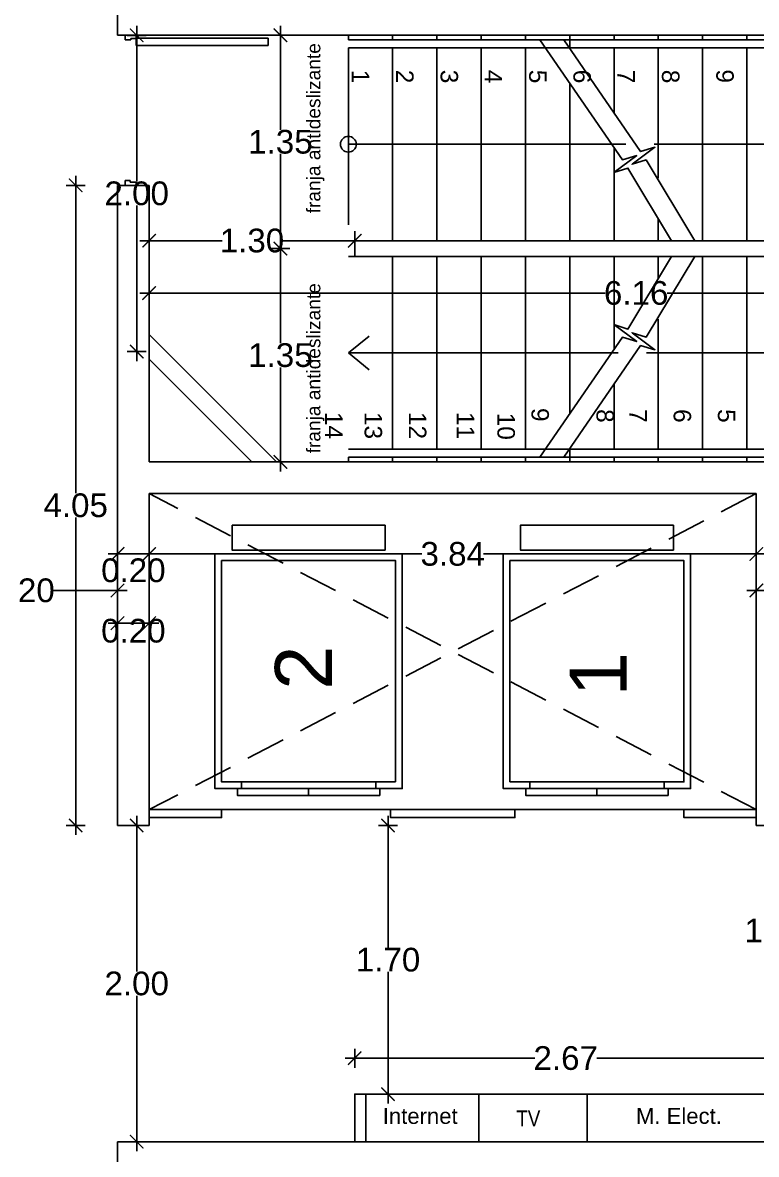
# Model space of a CAD drawing. Header units: millimetres. Extents: x 1217 to 2428, y 234 to 644.
# Drawn here: x 2359.84 to 2364.48, y 475.35 to 482.51 of the extents above; entities that cross this region are included whole.
import ezdxf

# ---------------------------------------------------------------- set-up
doc = ezdxf.new("R2010")
doc.units = ezdxf.units.MM
doc.linetypes.add('HIDDEN', pattern=[0.375, 0.25, -0.125])
doc.linetypes.add('HIDDEN2', pattern=[0.1875, 0.125, -0.0625])
doc.layers.get('0').update_dxf_attribs({"lineweight": 5})
for name, color, linetype in [('0.1', 251, 'Continuous'), ('0.3', 6, 'Continuous'), ('COTAS', 252, 'Continuous'), ('COTAS INTERIORES', 3, 'Continuous'), ('ESTRUCTURA', 3, 'Continuous'), ('HOJA PUERTA', 2, 'Continuous'), ('MUROS', 7, 'Continuous'), ('PUERTAS', 2, 'Continuous'), ('TABIQUES', 4, 'Continuous')]:
    doc.layers.add(name, color=color, linetype=linetype)
doc.styles.add('INTERARQ', font='arial.ttf')
doc.styles.add('ROMANS', font='arial.ttf', dxfattribs={"height": 22.5})
doc.styles.get("Standard").update_dxf_attribs({"font": 'arial.ttf'})
doc.dimstyles.new('ESCALA_1-50', dxfattribs={"dimtxt": 0.15, "dimasz": 0.06, "dimexe": 0.18, "dimexo": 0.0625, "dimgap": 0, "dimtad": 0, "dimtih": 1, "dimtoh": 1, "dimzin": 0, "dimdsep": 46, "dimtxsty": 'INTERARQ', "dimblk": 'DIMTICK', "dimcen": 0, "dimse1": 1, "dimse2": 1, "dimclrd": 256, "dimclre": 1, "dimclrt": 2, "dimadec": 0, "dimazin": 0, "dimtfac": 4.5, "dimtofl": 0, "dimtmove": 2, "dimatfit": 3, "dimldrblk": 'DIMTICK', "dimfxl": 1, "dimtolj": 1, "dimtzin": 0, "dimarcsym": 0})

# ---------------------------------------------------------------- blocks, each defined once
blk = doc.blocks.new('Simple-A ras - 095 x 202mm_1-19-10_54')
at = {"layer": 'HOJA PUERTA'}
for p, q in [((0.4107, 0.035), (0.4107, 0.87)), ((0.4557, 0.87), (0.4107, 0.87)), ((0.4557, 0.035), (0.4557, 0.87)), ((-0.455, 0.035), (-0.475, 0.035)), ((-0.455, -0.0038), (-0.455, 0.035)), ((0.4557, 0.035), (0.4107, 0.035)), ((0.455, 0.0012), (0.445, 0.0012)), ((0.445, 0.0012), (0.445, -0.035)), ((0.455, 0.035), (0.455, 0.0012)), ((0.475, 0.035), (0.455, 0.035)), ((-0.475, -0.035), (-0.445, -0.035)), ((-0.445, -0.0038), (-0.455, -0.0038)), ((-0.445, -0.035), (-0.445, -0.0038)), ((0.445, -0.035), (0.475, -0.035))]:
    blk.add_line(p, q, dxfattribs=at)
blk = doc.blocks.new('ASCENSOR')
blk.add_line((-0.425, 0.0855), (0.425, 0.0855))
for points in [[(-0.4839, 1.7095), (-0.4839, 1.5524), (0.4839, 1.5524), (0.4839, 1.7095)], [(0.55, 0.0855), (0.55, 1.4855), (-0.55, 1.4855), (-0.55, 0.0855), (-0.425, 0.0855), (-0.425, 0.0428), (-0.5928, 0.0428), (-0.5928, 1.5283), (0.5928, 1.5283), (0.5928, 0.0428), (0.425, 0.0428), (0.425, 0.0855)], [(0, 0.0428), (0, 0), (-0.45, 0), (-0.45, 0.0428)], [(0.45, 0.0428), (0.45, 0), (0, 0), (0, 0.0428)]]:
    blk.add_lwpolyline(points, close=True)
blk = doc.blocks.new('DIMTICK')
at = {"color": 1}
for p, q in [((-1, 0), (1, 0)), ((0, 1), (0, -1))]:
    blk.add_line(p, q, dxfattribs=at)
at = {"color": 3, "const_width": 0.141}
blk.add_lwpolyline([(0.71, 0.71), (-0.71, -0.71)], dxfattribs=at)
blk = doc.blocks.new('*D552')
at = {"layer": 'COTAS INTERIORES', "lineweight": -2, "ltscale": 3, "transparency": 16777216}
for p, q in [((2359.2975, 478.9161), (2359.6509, 478.9161)), ((2360.3794, 478.9161), (2360.0259, 478.9161))]:
    blk.add_line(p, q, dxfattribs=at)
at = {"layer": 'DEFPOINTS', "color": 0, "ltscale": 3, "transparency": 16777216}
for p in [(2359.2375, 479.4542, 0), (2360.4394, 479.4542, 0), (2359.2375, 478.9161)]:
    blk.add_point(p, dxfattribs=at)
at = {"layer": 'COTAS INTERIORES', "lineweight": -2, "ltscale": 3, "transparency": 16777216, "xscale": 0.06, "yscale": 0.06, "zscale": 0.06, "rotation": 180}
blk.add_blockref('DIMTICK', (2359.2375, 478.9161), dxfattribs=at)
at = {"layer": 'COTAS INTERIORES', "lineweight": -2, "ltscale": 3, "transparency": 16777216, "xscale": 0.06, "yscale": 0.06, "zscale": 0.06}
blk.add_blockref('DIMTICK', (2360.4394, 478.9161), dxfattribs=at)
at = {"layer": 'COTAS INTERIORES', "color": 2, "ltscale": 3, "transparency": 16777216, "insert": (2359.8384, 478.9161), "char_height": 0.15, "attachment_point": 5, "style": 'INTERARQ'}
blk.add_mtext('\\A1;1.20', dxfattribs=at)
blk = doc.blocks.new('*D553')
at = {"layer": 'COTAS INTERIORES', "lineweight": -2, "ltscale": 3, "transparency": 16777216}
for p, q in [((2361.4693, 482.3691), (2361.4693, 481.8308)), ((2361.4693, 481.1391), (2361.4693, 481.6775))]:
    blk.add_line(p, q, dxfattribs=at)
at = {"layer": 'DEFPOINTS', "color": 0, "ltscale": 3, "transparency": 16777216}
for p in [(2361.6194, 482.4291, 0), (2361.4693, 481.0791), (2361.9394, 481.0791, 0)]:
    blk.add_point(p, dxfattribs=at)
at = {"layer": 'COTAS INTERIORES', "lineweight": -2, "ltscale": 3, "transparency": 16777216, "xscale": 0.06, "yscale": 0.06, "zscale": 0.06}
for p, rotation in [((2361.4693, 482.4291), 90), ((2361.4693, 481.0791), 270)]:
    blk.add_blockref('DIMTICK', p, dxfattribs=dict(at, rotation=rotation))
at = {"layer": 'COTAS INTERIORES', "color": 2, "ltscale": 3, "transparency": 16777216, "insert": (2361.4693, 481.7541), "char_height": 0.15, "attachment_point": 5, "style": 'INTERARQ'}
blk.add_mtext('\\A1;1.35', dxfattribs=at)
blk = doc.blocks.new('*D554')
at = {"layer": 'COTAS INTERIORES', "lineweight": -2, "ltscale": 3, "transparency": 16777216}
for p, q in [((2361.4693, 481.0191), (2361.4693, 480.4808)), ((2361.4693, 479.7892), (2361.4693, 480.3275))]:
    blk.add_line(p, q, dxfattribs=at)
at = {"layer": 'DEFPOINTS', "color": 0, "ltscale": 3, "transparency": 16777216}
for p in [(2361.9394, 481.0791, 0), (2361.4693, 479.7292), (2361.9394, 479.7292, 0)]:
    blk.add_point(p, dxfattribs=at)
at = {"layer": 'COTAS INTERIORES', "lineweight": -2, "ltscale": 3, "transparency": 16777216, "xscale": 0.06, "yscale": 0.06, "zscale": 0.06}
for p, rotation in [((2361.4693, 481.0791), 90), ((2361.4693, 479.7292), 270)]:
    blk.add_blockref('DIMTICK', p, dxfattribs=dict(at, rotation=rotation))
at = {"layer": 'COTAS INTERIORES', "color": 2, "ltscale": 3, "transparency": 16777216, "insert": (2361.4693, 480.4042), "char_height": 0.15, "attachment_point": 5, "style": 'INTERARQ'}
blk.add_mtext('\\A1;1.35', dxfattribs=at)
blk = doc.blocks.new('*D555')
at = {"layer": 'COTAS INTERIORES', "lineweight": -2, "ltscale": 3, "transparency": 16777216}
for p, q in [((2364.6084, 477.3692), (2364.6084, 476.8408)), ((2364.6084, 476.1592), (2364.6084, 476.6875))]:
    blk.add_line(p, q, dxfattribs=at)
at = {"layer": 'DEFPOINTS', "color": 0, "ltscale": 3, "transparency": 16777216}
for p in [(2364.5794, 477.4292, 0), (2364.6084, 476.0992, 0), (2364.6084, 476.0992)]:
    blk.add_point(p, dxfattribs=at)
at = {"layer": 'COTAS INTERIORES', "lineweight": -2, "ltscale": 3, "transparency": 16777216, "xscale": 0.06, "yscale": 0.06, "zscale": 0.06}
for p, rotation in [((2364.6084, 477.4292), 90), ((2364.6084, 476.0992), 270)]:
    blk.add_blockref('DIMTICK', p, dxfattribs=dict(at, rotation=rotation))
at = {"layer": 'COTAS INTERIORES', "color": 2, "ltscale": 3, "transparency": 16777216, "insert": (2364.6084, 476.7642), "char_height": 0.15, "attachment_point": 5, "style": 'INTERARQ'}
blk.add_mtext('\\A1;1.33', dxfattribs=at)
blk = doc.blocks.new('*D556')
at = {"layer": 'COTAS INTERIORES', "lineweight": -2, "ltscale": 3, "transparency": 16777216}
for p, q in [((2360.5605, 477.3692), (2360.5605, 476.5053)), ((2360.5605, 475.4883), (2360.5605, 476.3521))]:
    blk.add_line(p, q, dxfattribs=at)
at = {"layer": 'DEFPOINTS', "color": 0, "ltscale": 3, "transparency": 16777216}
for p in [(2360.4394, 477.4292, 0), (2360.4394, 475.4283, 0), (2360.5605, 475.4283)]:
    blk.add_point(p, dxfattribs=at)
at = {"layer": 'COTAS INTERIORES', "lineweight": -2, "ltscale": 3, "transparency": 16777216, "xscale": 0.06, "yscale": 0.06, "zscale": 0.06}
for p, rotation in [((2360.5605, 477.4292), 90), ((2360.5605, 475.4283), 270)]:
    blk.add_blockref('DIMTICK', p, dxfattribs=dict(at, rotation=rotation))
at = {"layer": 'COTAS INTERIORES', "color": 2, "ltscale": 3, "transparency": 16777216, "insert": (2360.5605, 476.4287), "char_height": 0.15, "attachment_point": 5, "style": 'INTERARQ'}
blk.add_mtext('\\A1;2.00', dxfattribs=at)
blk = doc.blocks.new('*D557')
at = {"layer": 'COTAS INTERIORES', "lineweight": -2, "ltscale": 3, "transparency": 16777216}
for p, q in [((2360.6994, 481.1291), (2361.1019, 481.1291)), ((2361.8794, 481.1291), (2361.4769, 481.1291))]:
    blk.add_line(p, q, dxfattribs=at)
at = {"layer": 'DEFPOINTS', "color": 0, "ltscale": 3, "transparency": 16777216}
for p in [(2360.6394, 481.1291), (2360.6394, 481.0791, 0), (2361.9394, 481.0291, 0)]:
    blk.add_point(p, dxfattribs=at)
at = {"layer": 'COTAS INTERIORES', "lineweight": -2, "ltscale": 3, "transparency": 16777216, "xscale": 0.06, "yscale": 0.06, "zscale": 0.06, "rotation": 180}
blk.add_blockref('DIMTICK', (2360.6394, 481.1291), dxfattribs=at)
at = {"layer": 'COTAS INTERIORES', "lineweight": -2, "ltscale": 3, "transparency": 16777216, "xscale": 0.06, "yscale": 0.06, "zscale": 0.06}
blk.add_blockref('DIMTICK', (2361.9394, 481.1291), dxfattribs=at)
at = {"layer": 'COTAS INTERIORES', "color": 2, "ltscale": 3, "transparency": 16777216, "insert": (2361.2894, 481.1291), "char_height": 0.15, "attachment_point": 5, "style": 'INTERARQ'}
blk.add_mtext('\\A1;1.30', dxfattribs=at)
blk = doc.blocks.new('*D329')
at = {"layer": 'COTAS', "lineweight": -2, "ltscale": 3, "transparency": 16777216}
for p, q in [((2368.8564, 495.1033), (2368.8564, 478.9229)), ((2368.8564, 462.5893), (2368.8564, 478.7696))]:
    blk.add_line(p, q, dxfattribs=at)
at = {"layer": 'DEFPOINTS', "color": 0, "ltscale": 3, "transparency": 16777216}
for p in [(2364.1135, 495.1633, 0), (2368.8564, 495.1633), (2364.1135, 462.5293, 0)]:
    blk.add_point(p, dxfattribs=at)
at = {"layer": 'COTAS', "lineweight": -2, "ltscale": 3, "transparency": 16777216, "xscale": 0.06, "yscale": 0.06, "zscale": 0.06}
for p, rotation in [((2368.8564, 495.1633), 90), ((2368.8564, 462.5293), 270)]:
    blk.add_blockref('DIMTICK', p, dxfattribs=dict(at, rotation=rotation))
at = {"layer": 'COTAS', "color": 2, "ltscale": 3, "transparency": 16777216, "insert": (2368.8564, 478.8463), "char_height": 0.15, "attachment_point": 5, "style": 'INTERARQ'}
blk.add_mtext('\\A1;32.63', dxfattribs=at)
blk = doc.blocks.new('*D333')
at = {"layer": 'COTAS INTERIORES', "lineweight": -2, "ltscale": 3, "transparency": 16777216}
blk.add_line((2360.4994, 479.1468), (2360.5794, 479.1468), dxfattribs=at)
at = {"layer": 'DEFPOINTS', "color": 0, "ltscale": 3, "transparency": 16777216}
for p in [(2360.6394, 479.7599), (2360.4394, 479.6849, 0), (2360.6394, 479.1468)]:
    blk.add_point(p, dxfattribs=at)
at = {"layer": 'COTAS INTERIORES', "lineweight": -2, "ltscale": 3, "transparency": 16777216, "xscale": 0.06, "yscale": 0.06, "zscale": 0.06, "rotation": 180}
blk.add_blockref('DIMTICK', (2360.4394, 479.1468), dxfattribs=at)
at = {"layer": 'COTAS INTERIORES', "lineweight": -2, "ltscale": 3, "transparency": 16777216, "xscale": 0.06, "yscale": 0.06, "zscale": 0.06}
blk.add_blockref('DIMTICK', (2360.6394, 479.1468), dxfattribs=at)
at = {"layer": 'COTAS INTERIORES', "color": 2, "ltscale": 3, "transparency": 16777216, "insert": (2360.5394, 478.6605), "char_height": 0.15, "attachment_point": 5, "style": 'INTERARQ'}
blk.add_mtext('\\A1;0.20', dxfattribs=at)
blk = doc.blocks.new('*D334')
at = {"layer": 'COTAS INTERIORES', "lineweight": -2, "ltscale": 3, "transparency": 16777216}
for p, q in [((2360.6994, 479.1468), (2362.3649, 479.1468)), ((2364.4194, 479.1468), (2362.7538, 479.1468))]:
    blk.add_line(p, q, dxfattribs=at)
at = {"layer": 'DEFPOINTS', "color": 0, "ltscale": 3, "transparency": 16777216}
for p in [(2360.6394, 479.7599), (2364.4794, 479.7599, 0), (2364.4794, 479.1468)]:
    blk.add_point(p, dxfattribs=at)
at = {"layer": 'COTAS INTERIORES', "lineweight": -2, "ltscale": 3, "transparency": 16777216, "xscale": 0.06, "yscale": 0.06, "zscale": 0.06, "rotation": 180}
blk.add_blockref('DIMTICK', (2360.6394, 479.1468), dxfattribs=at)
at = {"layer": 'COTAS INTERIORES', "lineweight": -2, "ltscale": 3, "transparency": 16777216, "xscale": 0.06, "yscale": 0.06, "zscale": 0.06}
blk.add_blockref('DIMTICK', (2364.4794, 479.1468), dxfattribs=at)
at = {"layer": 'COTAS INTERIORES', "color": 2, "ltscale": 3, "transparency": 16777216, "insert": (2362.5594, 479.1468), "char_height": 0.15, "attachment_point": 5, "style": 'INTERARQ'}
blk.add_mtext('\\A1;3.84', dxfattribs=at)
blk = doc.blocks.new('*D664')
at = {"layer": 'COTAS INTERIORES', "lineweight": -2, "ltscale": 3, "transparency": 16777216}
for p, q in [((2364.5394, 478.9161), (2364.9766, 478.9161)), ((2365.7893, 478.9161), (2365.3521, 478.9161))]:
    blk.add_line(p, q, dxfattribs=at)
at = {"layer": 'DEFPOINTS', "color": 0, "ltscale": 3, "transparency": 16777216}
for p in [(2364.4794, 479.5292, 0), (2365.8493, 479.5292, 0), (2365.8493, 478.9161)]:
    blk.add_point(p, dxfattribs=at)
at = {"layer": 'COTAS INTERIORES', "lineweight": -2, "ltscale": 3, "transparency": 16777216, "xscale": 0.06, "yscale": 0.06, "zscale": 0.06, "rotation": 180}
blk.add_blockref('DIMTICK', (2364.4794, 478.9161), dxfattribs=at)
at = {"layer": 'COTAS INTERIORES', "lineweight": -2, "ltscale": 3, "transparency": 16777216, "xscale": 0.06, "yscale": 0.06, "zscale": 0.06}
blk.add_blockref('DIMTICK', (2365.8493, 478.9161), dxfattribs=at)
at = {"layer": 'COTAS INTERIORES', "color": 2, "ltscale": 3, "transparency": 16777216, "insert": (2365.1643, 478.9161), "char_height": 0.15, "attachment_point": 5, "style": 'INTERARQ'}
blk.add_mtext('\\A1;1.37', dxfattribs=at)
blk = doc.blocks.new('*D666')
at = {"layer": 'COTAS INTERIORES', "lineweight": -2, "ltscale": 3, "transparency": 16777216}
for p, q in [((2360.6994, 480.7976), (2363.5242, 480.7976)), ((2366.7393, 480.7976), (2363.9145, 480.7976))]:
    blk.add_line(p, q, dxfattribs=at)
at = {"layer": 'DEFPOINTS', "color": 0, "ltscale": 3, "transparency": 16777216}
for p in [(2360.6394, 480.7976, 0), (2366.7993, 480.7976, 0), (2366.7993, 480.7976)]:
    blk.add_point(p, dxfattribs=at)
at = {"layer": 'COTAS INTERIORES', "lineweight": -2, "ltscale": 3, "transparency": 16777216, "xscale": 0.06, "yscale": 0.06, "zscale": 0.06, "rotation": 180}
blk.add_blockref('DIMTICK', (2360.6394, 480.7976), dxfattribs=at)
at = {"layer": 'COTAS INTERIORES', "lineweight": -2, "ltscale": 3, "transparency": 16777216, "xscale": 0.06, "yscale": 0.06, "zscale": 0.06}
blk.add_blockref('DIMTICK', (2366.7993, 480.7976), dxfattribs=at)
at = {"layer": 'COTAS INTERIORES', "color": 2, "ltscale": 3, "transparency": 16777216, "insert": (2363.7194, 480.7976), "char_height": 0.15, "attachment_point": 5, "style": 'INTERARQ'}
blk.add_mtext('\\A1;6.16', dxfattribs=at)
blk = doc.blocks.new('*D688')
at = {"layer": 'COTAS INTERIORES', "lineweight": -2, "ltscale": 3, "transparency": 16777216}
for p, q in [((2362.15, 477.3692), (2362.15, 476.6558)), ((2362.15, 475.7892), (2362.15, 476.5026))]:
    blk.add_line(p, q, dxfattribs=at)
at = {"layer": 'DEFPOINTS', "color": 0, "ltscale": 3, "transparency": 16777216}
for p in [(2360.6394, 477.4292, 0), (2362.15, 477.4292), (2361.9394, 475.7292, 0)]:
    blk.add_point(p, dxfattribs=at)
at = {"layer": 'COTAS INTERIORES', "lineweight": -2, "ltscale": 3, "transparency": 16777216, "xscale": 0.06, "yscale": 0.06, "zscale": 0.06}
for p, rotation in [((2362.15, 477.4292), 90), ((2362.15, 475.7292), 270)]:
    blk.add_blockref('DIMTICK', p, dxfattribs=dict(at, rotation=rotation))
at = {"layer": 'COTAS INTERIORES', "color": 2, "ltscale": 3, "transparency": 16777216, "insert": (2362.15, 476.5792), "char_height": 0.15, "attachment_point": 5, "style": 'INTERARQ'}
blk.add_mtext('\\A1;1.70', dxfattribs=at)
blk = doc.blocks.new('*D689')
at = {"layer": 'COTAS INTERIORES', "lineweight": -2, "ltscale": 3, "transparency": 16777216}
for p, q in [((2361.9994, 475.9567), (2363.0778, 475.9567)), ((2364.5484, 475.9567), (2363.47, 475.9567))]:
    blk.add_line(p, q, dxfattribs=at)
at = {"layer": 'DEFPOINTS', "color": 0, "ltscale": 3, "transparency": 16777216}
for p in [(2364.6084, 475.9567), (2361.9394, 475.4283, 0), (2364.6084, 475.4283, 0)]:
    blk.add_point(p, dxfattribs=at)
at = {"layer": 'COTAS INTERIORES', "lineweight": -2, "ltscale": 3, "transparency": 16777216, "xscale": 0.06, "yscale": 0.06, "zscale": 0.06, "rotation": 180}
blk.add_blockref('DIMTICK', (2361.9394, 475.9567), dxfattribs=at)
at = {"layer": 'COTAS INTERIORES', "lineweight": -2, "ltscale": 3, "transparency": 16777216, "xscale": 0.06, "yscale": 0.06, "zscale": 0.06}
blk.add_blockref('DIMTICK', (2364.6084, 475.9567), dxfattribs=at)
at = {"layer": 'COTAS INTERIORES', "color": 2, "ltscale": 3, "transparency": 16777216, "insert": (2363.2739, 475.9567), "char_height": 0.15, "attachment_point": 5, "style": 'INTERARQ'}
blk.add_mtext('\\A1;2.67', dxfattribs=at)
blk = doc.blocks.new('*D693')
at = {"layer": 'COTAS INTERIORES', "lineweight": -2, "ltscale": 3, "transparency": 16777216}
for p, q in [((2360.1746, 481.4191), (2360.1746, 479.5307)), ((2360.1746, 477.4892), (2360.1746, 479.3776))]:
    blk.add_line(p, q, dxfattribs=at)
at = {"layer": 'DEFPOINTS', "color": 0, "ltscale": 3, "transparency": 16777216}
for p in [(2360.1746, 481.4791), (2360.4394, 481.4791, 0), (2360.4394, 477.4292, 0)]:
    blk.add_point(p, dxfattribs=at)
at = {"layer": 'COTAS INTERIORES', "lineweight": -2, "ltscale": 3, "transparency": 16777216, "xscale": 0.06, "yscale": 0.06, "zscale": 0.06}
for p, rotation in [((2360.1746, 481.4791), 90), ((2360.1746, 477.4292), 270)]:
    blk.add_blockref('DIMTICK', p, dxfattribs=dict(at, rotation=rotation))
at = {"layer": 'COTAS INTERIORES', "color": 2, "ltscale": 3, "transparency": 16777216, "insert": (2360.1746, 479.4542), "char_height": 0.15, "attachment_point": 5, "style": 'INTERARQ'}
blk.add_mtext('\\A1;4.05', dxfattribs=at)
blk = doc.blocks.new('*D340')
at = {"layer": 'COTAS INTERIORES', "lineweight": -2, "ltscale": 3, "transparency": 16777216}
for p, q in [((2360.5605, 482.3681), (2360.5605, 481.5042)), ((2360.5605, 480.4872), (2360.5605, 481.3511))]:
    blk.add_line(p, q, dxfattribs=at)
at = {"layer": 'DEFPOINTS', "color": 0, "ltscale": 3, "transparency": 16777216}
for p in [(2360.4394, 482.4281, 0), (2360.5605, 482.4281), (2360.4394, 480.4272, 0)]:
    blk.add_point(p, dxfattribs=at)
at = {"layer": 'COTAS INTERIORES', "lineweight": -2, "ltscale": 3, "transparency": 16777216, "xscale": 0.06, "yscale": 0.06, "zscale": 0.06}
for p, rotation in [((2360.5605, 482.4281), 90), ((2360.5605, 480.4272), 270)]:
    blk.add_blockref('DIMTICK', p, dxfattribs=dict(at, rotation=rotation))
at = {"layer": 'COTAS INTERIORES', "color": 2, "ltscale": 3, "transparency": 16777216, "insert": (2360.5605, 481.4277), "char_height": 0.15, "attachment_point": 5, "style": 'INTERARQ'}
blk.add_mtext('\\A1;2.00', dxfattribs=at)
blk = doc.blocks.new('*D373')
at = {"layer": 'COTAS INTERIORES', "lineweight": -2, "ltscale": 3, "transparency": 16777216}
blk.add_line((2360.4994, 478.7095), (2360.5794, 478.7095), dxfattribs=at)
at = {"layer": 'DEFPOINTS', "color": 0, "ltscale": 3, "transparency": 16777216}
for p in [(2360.6394, 478.7095), (2360.4394, 478.1714, 0), (2360.6394, 478.0964)]:
    blk.add_point(p, dxfattribs=at)
at = {"layer": 'COTAS INTERIORES', "lineweight": -2, "ltscale": 3, "transparency": 16777216, "xscale": 0.06, "yscale": 0.06, "zscale": 0.06, "rotation": 180}
blk.add_blockref('DIMTICK', (2360.4394, 478.7095), dxfattribs=at)
at = {"layer": 'COTAS INTERIORES', "lineweight": -2, "ltscale": 3, "transparency": 16777216, "xscale": 0.06, "yscale": 0.06, "zscale": 0.06}
blk.add_blockref('DIMTICK', (2360.6394, 478.7095), dxfattribs=at)
at = {"layer": 'COTAS INTERIORES', "color": 2, "ltscale": 3, "transparency": 16777216, "insert": (2360.5394, 479.0427), "char_height": 0.15, "attachment_point": 5, "style": 'INTERARQ'}
blk.add_mtext('\\A1;0.20', dxfattribs=at)

msp = doc.modelspace()

# ---------------------------------------------------------------- linework, layer by layer
at = {"ltscale": 3, "elevation": 0}
msp.add_lwpolyline([(2360.63938, 479.52916), (2364.47936, 479.52916), (2364.47936, 477.52918), (2360.63938, 477.52918)], close=True, dxfattribs=at)
at = {"layer": '0.1'}
for p, q in [((2363.89609, 477.70516, 0), (2363.0461, 477.70516, 0)), ((2363.89609, 477.70516, 0), (2363.0461, 477.70516, 0)), ((2364.47936, 477.52918, 0), (2360.63938, 477.52918, 0)), ((2364.47936, 477.52918, 0), (2360.63938, 477.52918, 0)), ((2361.95938, 477.52918, 0), (2361.05938, 477.52918, 0))]:
    msp.add_line(p, q, dxfattribs=at)
at = {"layer": '0.1', "ltscale": 3}
msp.add_line((2362.00941, 475.72918, 0), (2364.60844, 475.72918, 0), dxfattribs=at)
at = {"layer": '0.1', "elevation": 0}
for points in [[(2362.19764, 477.70516), (2362.19764, 479.10515), (2361.09765, 479.10515), (2361.09765, 477.70516), (2361.22265, 477.70516), (2361.22265, 477.66239), (2361.05488, 477.66239), (2361.05488, 479.14792), (2362.24041, 479.14792), (2362.24041, 477.66239), (2362.07264, 477.66239), (2362.07264, 477.70516)], [(2362.19764, 477.70516), (2362.19764, 479.10515), (2361.09765, 479.10515), (2361.09765, 477.70516), (2361.22265, 477.70516), (2361.22265, 477.66239), (2361.05488, 477.66239), (2361.05488, 479.14792), (2362.24041, 479.14792), (2362.24041, 477.66239), (2362.07264, 477.66239), (2362.07264, 477.70516)], [(2362.9211, 477.70516), (2362.9211, 479.10515), (2364.02109, 479.10515), (2364.02109, 477.70516), (2363.89609, 477.70516), (2363.89609, 477.66239), (2364.06386, 477.66239), (2364.06386, 479.14792), (2362.87833, 479.14792), (2362.87833, 477.66239), (2363.0461, 477.66239), (2363.0461, 477.70516)], [(2362.9211, 477.70516), (2362.9211, 479.10515), (2364.02109, 479.10515), (2364.02109, 477.70516), (2363.89609, 477.70516), (2363.89609, 477.66239), (2364.06386, 477.66239), (2364.06386, 479.14792), (2362.87833, 479.14792), (2362.87833, 477.66239), (2363.0461, 477.66239), (2363.0461, 477.70516)], [(2363.0211, 477.66239), (2363.0211, 477.61963), (2363.47109, 477.61963), (2363.47109, 477.66239)], [(2363.0211, 477.66239), (2363.0211, 477.61963), (2363.47109, 477.61963), (2363.47109, 477.66239)], [(2363.47109, 477.66239), (2363.47109, 477.61963), (2363.92109, 477.61963), (2363.92109, 477.66239)], [(2363.47109, 477.66239), (2363.47109, 477.61963), (2363.92109, 477.61963), (2363.92109, 477.66239)]]:
    msp.add_lwpolyline(points, close=True, dxfattribs=at)
for points in [[(2360.63938, 477.52918), (2364.47936, 477.52918)], [(2360.63938, 477.52918), (2364.47936, 477.52918)], [(2360.63938, 477.47918), (2361.09765, 477.47918), (2361.09765, 477.52918)], [(2360.86388, 477.52918), (2364.47936, 477.52918)], [(2360.86388, 477.52918), (2364.47936, 477.52918)], [(2360.86388, 477.52918), (2364.47936, 477.52918)], [(2362.16661, 477.52918), (2362.16661, 477.47918), (2362.95214, 477.47918), (2362.95214, 477.52918)], [(2364.47936, 477.47918), (2364.02109, 477.47918), (2364.02109, 477.52918)]]:
    msp.add_lwpolyline(points, dxfattribs=at)
at = {"layer": '0.1', "ltscale": 3, "elevation": 0}
for points in [[(2362.72444, 475.72918), (2362.72444, 475.42826)], [(2363.4094, 475.72918), (2363.4094, 475.42826)]]:
    msp.add_lwpolyline(points, dxfattribs=at)
at = {"layer": '0.3'}
for p, q in [((2361.89937, 482.39914, 0), (2363.26155, 482.39914, 0)), ((2363.26155, 482.39914, 0), (2365.53934, 482.39914, 0)), ((2361.89937, 482.34914, 0), (2363.29594, 482.34914, 0)), ((2363.29594, 482.34914, 0), (2365.53934, 482.34914, 0)), ((2365.53934, 481.12915, 0), (2361.89937, 481.12915, 0)), ((2361.93937, 481.02915, 0), (2361.93937, 481.12915, 0)), ((2365.53934, 481.02915, 0), (2361.89937, 481.02915, 0)), ((2361.89937, 479.80916, 0), (2363.29594, 479.80916, 0)), ((2361.89937, 479.75916, 0), (2363.26155, 479.75916, 0)), ((2363.26155, 479.75916, 0), (2365.53934, 479.75916, 0)), ((2363.29594, 479.80916, 0), (2365.53934, 479.80916, 0))]:
    msp.add_line(p, q, dxfattribs=at)
at = {"layer": '0.3', "elevation": 0}
msp.add_lwpolyline([(2362.00941, 475.42826), (2362.00941, 475.72918), (2361.93941, 475.72918), (2361.93941, 475.42826)], dxfattribs=at)
at = {"layer": 'ESTRUCTURA', "color": 1}
for p, q in [((2361.89937, 482.39914, 0), (2361.89937, 482.42914, 0)), ((2362.17937, 482.39914, 0), (2362.17937, 482.42914, 0)), ((2362.45937, 482.39914, 0), (2362.45937, 482.42914, 0)), ((2362.73936, 482.39914, 0), (2362.73936, 482.42914, 0)), ((2363.01936, 482.39914, 0), (2363.01936, 482.42914, 0)), ((2363.57936, 482.39914, 0), (2363.57936, 482.42914, 0)), ((2363.85936, 482.39914, 0), (2363.85936, 482.42914, 0)), ((2364.13935, 482.39914, 0), (2364.13935, 482.42914, 0)), ((2364.41935, 482.39914, 0), (2364.41935, 482.42914, 0)), ((2361.89937, 481.22915, 0), (2361.89937, 482.34914, 0)), ((2362.17937, 481.12915, 0), (2362.17937, 482.34914, 0)), ((2362.45937, 481.12915, 0), (2362.45937, 482.34914, 0)), ((2362.73936, 481.12915, 0), (2362.73936, 482.34914, 0)), ((2363.01936, 481.12915, 0), (2363.01936, 482.34914, 0)), ((2363.57936, 481.93711, 0), (2363.57936, 482.34914, 0)), ((2363.85936, 481.52521, 0), (2363.85936, 482.34914, 0)), ((2364.13935, 481.12915, 0), (2364.13935, 482.34914, 0)), ((2364.41935, 481.12915, 0), (2364.41935, 482.34914, 0)), ((2363.29936, 481.12915, 0), (2363.29936, 482.12463, 0)), ((2363.57936, 481.12915, 0), (2363.57936, 481.71757, 0)), ((2363.83293, 481.73914, 0), (2365.53934, 481.73914, 0)), ((2363.85936, 481.12915, 0), (2363.85936, 481.26866, 0)), ((2362.17937, 481.02915, 0), (2362.17937, 479.80916, 0)), ((2362.45937, 481.02915, 0), (2362.45937, 479.80916, 0)), ((2362.73936, 481.02915, 0), (2362.73936, 479.80916, 0)), ((2363.01936, 481.02915, 0), (2363.01936, 479.80916, 0)), ((2363.29936, 481.02915, 0), (2363.29936, 480.03367, 0)), ((2363.57936, 481.02915, 0), (2363.57936, 480.44073, 0)), ((2363.85936, 481.02915, 0), (2363.85936, 480.88964, 0)), ((2364.13935, 481.02915, 0), (2364.13935, 479.80916, 0)), ((2364.41935, 481.02915, 0), (2364.41935, 479.80916, 0)), ((2363.85936, 480.63309, 0), (2363.85936, 479.80916, 0)), ((2361.89937, 480.41915, 0), (2362.03111, 480.52595, 0)), ((2363.60579, 480.41915, 0), (2361.89937, 480.41915, 0)), ((2361.89937, 480.41915, 0), (2362.03111, 480.31235, 0)), ((2363.57936, 480.22119, 0), (2363.57936, 479.80916, 0)), ((2361.89937, 479.75916, 0), (2361.89937, 479.72916, 0)), ((2362.17937, 479.75916, 0), (2362.17937, 479.72916, 0)), ((2362.45937, 479.75916, 0), (2362.45937, 479.72916, 0)), ((2362.73936, 479.75916, 0), (2362.73936, 479.72916, 0)), ((2363.01936, 479.75916, 0), (2363.01936, 479.72916, 0)), ((2363.57936, 479.75916, 0), (2363.57936, 479.72916, 0)), ((2363.85936, 479.75916, 0), (2363.85936, 479.72916, 0)), ((2364.13935, 479.75916, 0), (2364.13935, 479.72916, 0)), ((2364.41935, 479.75916, 0), (2364.41935, 479.72916, 0))]:
    msp.add_line(p, q, dxfattribs=at)
at = {"layer": 'ESTRUCTURA', "color": 1, "elevation": 0}
for points in [[(2363.94334, 481.12915), (2363.66708, 481.58804), (2363.57874, 481.56011), (2363.72319, 481.66775), (2363.6323, 481.6406), (2363.11054, 482.39914)], [(2364.08988, 481.12915), (2363.78227, 481.64012), (2363.69394, 481.61218), (2363.83838, 481.71982), (2363.74749, 481.69267), (2363.26155, 482.39914)], [(2361.89937, 481.73914), (2363.65491, 481.73914)], [(2363.94334, 481.02915), (2363.66708, 480.57025), (2363.57874, 480.59819), (2363.72319, 480.49055), (2363.6323, 480.5177), (2363.11054, 479.75916)], [(2364.08988, 481.02915), (2363.78227, 480.51818), (2363.69394, 480.54612), (2363.83838, 480.43848), (2363.74749, 480.46563), (2363.26155, 479.75916)], [(2365.53934, 480.41915), (2363.7838, 480.41915)]]:
    msp.add_lwpolyline(points, dxfattribs=at)
at = {"layer": 'ESTRUCTURA', "color": 2}
msp.add_circle((2361.89937, 481.73914, 0), 0.05, dxfattribs=at)
at = {"layer": 'MUROS'}
for p, q in [((2360.43938, 482.42914, 0), (2366.79933, 482.42914, 0)), ((2360.43938, 482.42914, 0), (2366.79933, 482.42914, 0)), ((2360.63938, 481.47915, 0), (2360.63938, 479.72916, 0)), ((2360.63938, 479.72916, 0), (2365.84934, 479.72916, 0)), ((2360.63938, 479.52916, 0), (2360.63938, 477.42918, 0)), ((2360.63938, 479.52916, 0), (2364.47936, 479.52916, 0)), ((2364.47936, 479.52916, 0), (2364.47936, 477.42918, 0)), ((2360.63938, 477.42918, 0), (2360.43939, 477.42918, 0))]:
    msp.add_line(p, q, dxfattribs=at)
at = {"layer": 'MUROS', "elevation": 0}
for points in [[(2360.43938, 483.27817), (2360.43938, 482.42914)], [(2360.43938, 481.47915), (2360.43938, 477.42918)], [(2360.43938, 481.47915), (2360.63938, 481.47915)], [(2364.67935, 477.42918), (2364.47936, 477.42918)], [(2360.43938, 475.42826), (2366.79833, 475.42826)]]:
    msp.add_lwpolyline(points, dxfattribs=at)
at = {"layer": 'MUROS', "ltscale": 3, "elevation": 0}
msp.add_lwpolyline([(2360.43938, 475.42826), (2360.43938, 474.57826)], dxfattribs=at)
at = {"layer": 'TABIQUES', "color": 8, "linetype": 'HIDDEN', "ltscale": 2}
for p, q in [((2363.29936, 482.34417, 0), (2363.29936, 482.42914, 0)), ((2363.29936, 479.81413, 0), (2363.29936, 479.72916, 0))]:
    msp.add_line(p, q, dxfattribs=at)
at = {"layer": 'TABIQUES'}
for p, q in [((2360.63938, 480.53472, 0), (2361.44494, 479.72916, 0)), ((2360.63938, 480.37915, 0), (2361.28938, 479.72916, 0))]:
    msp.add_line(p, q, dxfattribs=at)
at = {"layer": 'TABIQUES', "color": 8, "linetype": 'HIDDEN2', "ltscale": 2}
for p, q in [((2364.47936, 479.52916, 0), (2360.63938, 477.52918, 0)), ((2364.47936, 477.52918, 0), (2360.63938, 479.52916, 0))]:
    msp.add_line(p, q, dxfattribs=at)

# ---------------------------------------------------------------- block references
at = {"layer": '0.1', "extrusion": (0, 0, -1), "yscale": 0.9999925657630349, "zscale": -0.9999925657630349}
for p, xscale in [((-2361.64765, 477.61963, 0), -0.9999925657630349), ((-2361.64765, 477.61963, 0), -0.9999925657630349), ((-2363.47109, 477.61963, 0), 0.9999925657630349), ((-2363.47109, 477.61963, 0), 0.9999925657630349)]:
    msp.add_blockref('ASCENSOR', p, dxfattribs=dict(at, xscale=xscale))
at = {"layer": 'PUERTAS', "xscale": -0.9999925657630349, "yscale": 0.9999925657630349, "zscale": 0.9999925657630349, "rotation": 270.0000123374566}
msp.add_blockref('Simple-A ras - 095 x 202mm_1-19-10_54', (2360.52214, 481.95414, 0), dxfattribs=at)

# ---------------------------------------------------------------- texts
at = {"layer": '0.1', "char_height": 0.3599973, "width": 1.739987, "attachment_point": 5, "rotation": 90}
for s, insert in [('{\\fArial|b0|i0|c0|p34;2}', (2361.61498, 478.42741, 0)), ('{\\fArial|b0|i0|c0|p34;1}', (2363.47861, 478.38563, 0))]:
    msp.add_mtext(s, dxfattribs=dict(at, insert=insert))
at = {"layer": 'ESTRUCTURA', "color": 1, "style": 'ROMANS'}
for p in [(2361.7221, 481.30188, 0), (2361.7221, 479.78315, 0)]:
    msp.add_text('franja antideslizante', height=0.0867037, rotation=90, dxfattribs=at).set_placement(p)
for s, p in [('Internet', (2362.11678, 475.54092, 0)), ('M. Elect.', (2363.71817, 475.54132, 0))]:
    msp.add_text(s, height=0.099999, dxfattribs=at).set_placement(p)
at = {"layer": 'ESTRUCTURA', "color": 1, "style": 'ROMANS', "width": 0.85}
msp.add_text('TV', height=0.099999, dxfattribs=at).set_placement((2362.96146, 475.52588, 0))
at = {"layer": 'ESTRUCTURA', "color": 1, "char_height": 0.1106466, "width": 0.1025992, "rotation": 270, "line_spacing_factor": 0.938532}
for s, insert, attachment_point in [('\\fArial|b0|i0|c0|p34|;1', (2361.92093, 482.12456, 0), 9), ('\\fArial|b0|i0|c0|p34|;2', (2362.20093, 482.12456, 0), 9), ('\\fArial|b0|i0|c0|p34|;3', (2362.48093, 482.12456, 0), 9), ('\\fArial|b0|i0|c0|p34|;4', (2362.76092, 482.12456, 0), 9), ('\\fArial|b0|i0|c0|p34|;5', (2363.04092, 482.12456, 0), 9), ('\\fArial|b0|i0|c0|p34|;6', (2363.32092, 482.12456, 0), 9), ('\\fArial|b0|i0|c0|p34|;7', (2363.60092, 482.12456, 0), 9), ('\\fArial|b0|i0|c0|p34|;8', (2363.88092, 482.12456, 0), 9), ('\\fArial|b0|i0|c0|p34|;9', (2364.22444, 482.12692, 0), 9), ('\\fArial|b0|i0|c0|p34|;14', (2361.86257, 480.04579, 0), 1), ('\\fArial|b0|i0|c0|p34|;13', (2362.11243, 480.04579, 0), 1), ('\\fArial|b0|i0|c0|p34|;12', (2362.39242, 480.04579, 0), 1), ('\\fArial|b0|i0|c0|p34|;11', (2362.69559, 480.04579, 0), 1), ('\\fArial|b0|i0|c0|p34|;9', (2363.05543, 479.98464, 0), 9), ('\\fArial|b0|i0|c0|p34|;8', (2363.57906, 480.0636, 0), 1), ('\\fArial|b0|i0|c0|p34|;7', (2363.78696, 480.0636, 0), 1), ('\\fArial|b0|i0|c0|p34|;6', (2364.06696, 480.0636, 0), 1), ('\\fArial|b0|i0|c0|p34|;5', (2364.34695, 480.0636, 0), 1), ('\\fArial|b0|i0|c0|p34|;10', (2362.95242, 480.04089, 0), 1)]:
    msp.add_mtext(s, dxfattribs=dict(at, insert=insert, attachment_point=attachment_point))

# ---------------------------------------------------------------- dimensions: what is measured, and where the dimension line sits
at = {"layer": 'COTAS', "ltscale": 3}
dim = msp.add_linear_dim(base=(2368.85635, 495.16328), p1=(2364.11354, 462.52928, 0), p2=(2364.11354, 495.16328, 0), angle=90, dimstyle='ESCALA_1-50', dxfattribs=at)
dim.commit()
dim.dimension.update_dxf_attribs({"geometry": '*D329', "text_midpoint": (2368.85635, 478.84628)})
at = {"layer": 'COTAS INTERIORES', "ltscale": 3}
for base, p1, p2, angle, picture, middle in [((2360.56048, 482.42812), (2360.43939, 480.42721, 0), (2360.43939, 482.42812, 0), 270, '*D340', (2360.56048, 481.42766)), ((2361.46927, 481.07915), (2361.61937, 482.42914, 0), (2361.93937, 481.07915, 0), 90, '*D553', (2361.46927, 481.75414)), ((2360.17465, 481.47915), (2360.43938, 477.42918, 0), (2360.43938, 481.47915, 0), 90, '*D693', (2360.17465, 479.45416)), ((2361.46927, 479.72916), (2361.93937, 481.07915, 0), (2361.93937, 479.72916, 0), 90, '*D554', (2361.46927, 480.40415)), ((2360.56048, 475.42826), (2360.43939, 477.42918, 0), (2360.43939, 475.42826, 0), 90, '*D556', (2360.56048, 476.42872)), ((2362.14999, 477.42918), (2361.93941, 475.72918, 0), (2360.63938, 477.42918, 0), 90, '*D688', (2362.14999, 476.57918)), ((2364.60844, 476.09917), (2364.57936, 477.42918, 0), (2364.60844, 476.09917, 0), 90, '*D555', (2364.60844, 476.76417))]:
    dim = msp.add_linear_dim(base=base, p1=p1, p2=p2, angle=angle, dimstyle='ESCALA_1-50', dxfattribs=at)
    dim.commit()
    dim.dimension.update_dxf_attribs({"geometry": picture, "text_midpoint": middle})
for base, p1, p2, picture, middle in [((2360.63938, 481.12915), (2361.93937, 481.02915, 0), (2360.63938, 481.07915, 0), '*D557', (2361.28937, 481.12915)), ((2366.79933, 480.79757), (2360.63938, 480.79757, 0), (2366.79933, 480.79757, 0), '*D666', (2363.71936, 480.79757)), ((2360.63938, 479.14684), (2360.43938, 479.68495, 0), (2360.63938, 479.75994), '*D333', (2360.53938, 478.6605)), ((2364.47936, 479.14684), (2360.63938, 479.75994), (2364.47936, 479.75994, 0), '*D334', (2362.55937, 479.14684)), ((2365.84934, 478.91606), (2364.47936, 479.52916, 0), (2365.84934, 479.52916, 0), '*D664', (2365.16435, 478.91606)), ((2359.23748, 478.91606), (2360.43938, 479.45416, 0), (2359.23748, 479.45416, 0), '*D552', (2359.83843, 478.91606)), ((2360.63938, 478.70954), (2360.43938, 478.17144, 0), (2360.63938, 478.09644), '*D373', (2360.53938, 479.04271)), ((2364.60844, 475.95671), (2361.93941, 475.42826, 0), (2364.60844, 475.42826, 0), '*D689', (2363.27392, 475.95671))]:
    dim = msp.add_linear_dim(base=base, p1=p1, p2=p2, dimstyle='ESCALA_1-50', dxfattribs=at)
    dim.commit()
    dim.dimension.update_dxf_attribs({"geometry": picture, "text_midpoint": middle})

doc.saveas('drawing.dxf')
